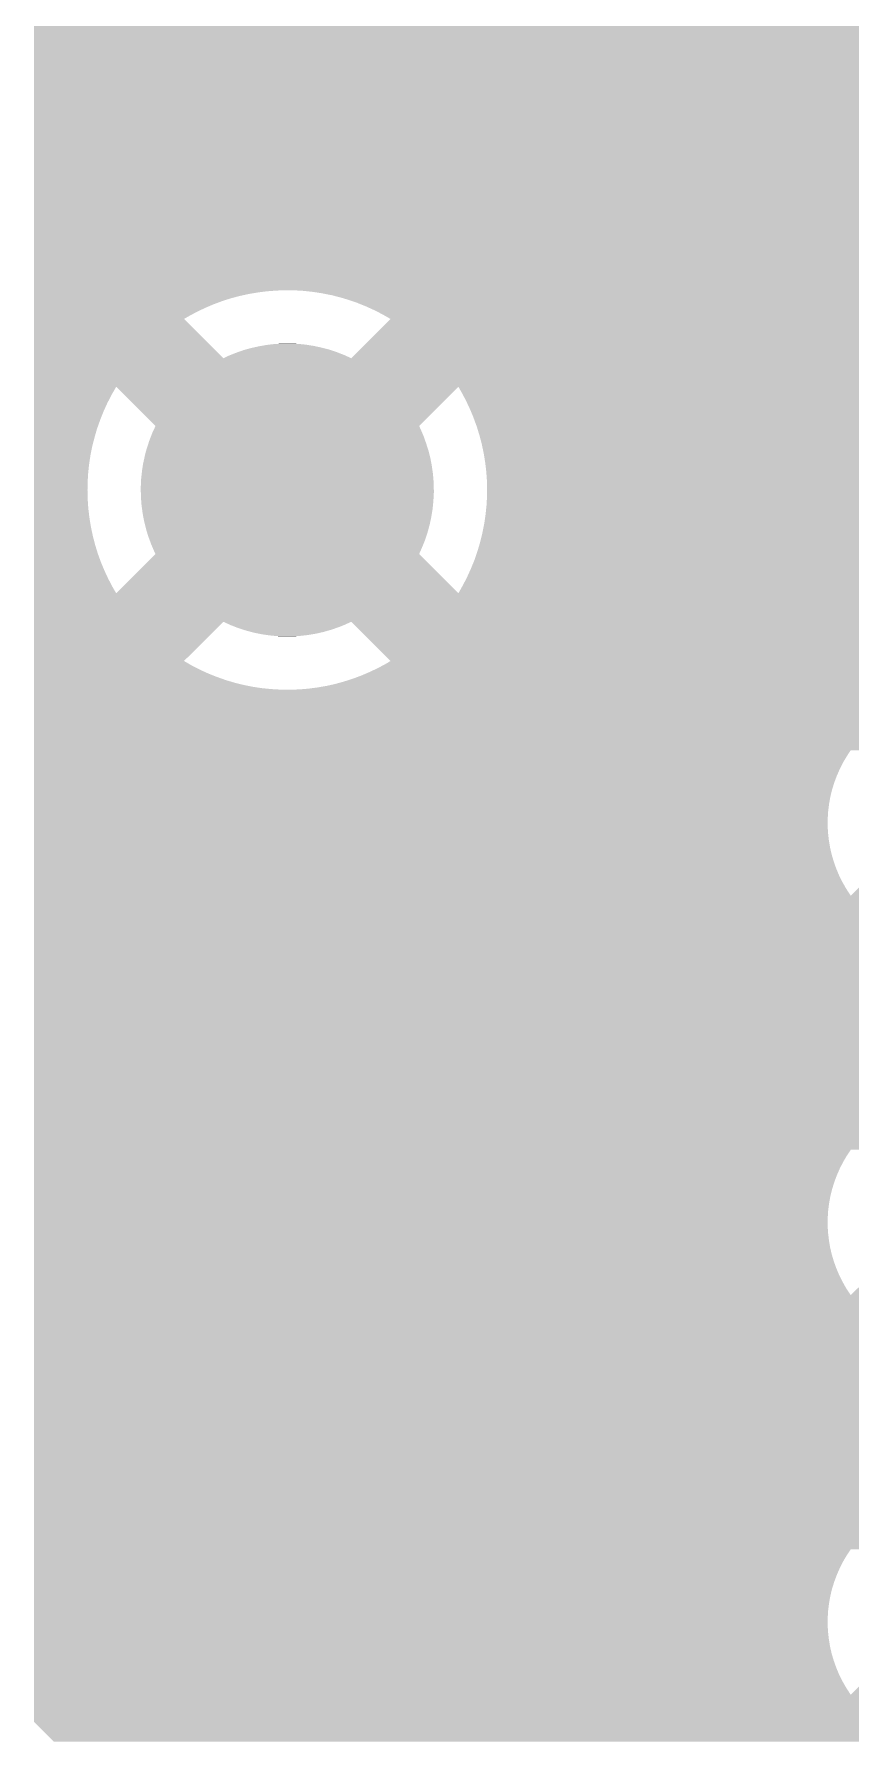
# Model space of a CAD drawing. Extents: x 295 to 953, y 10 to 290.
# Drawn here: x 840.89 to 849.84, y 135.11 to 153.83 of the extents above; entities that cross this region are included whole.
import ezdxf

# ---------------------------------------------------------------- set-up
doc = ezdxf.new("R2010")
doc.units = 0
doc.header["$LTSCALE"] = 5
doc.header["$MEASUREMENT"] = 0
doc.layers.add('PWR', color=7, linetype='CONTINUOUS')

msp = doc.modelspace()

# ---------------------------------------------------------------- linework, layer by layer
at = {"layer": 'PWR'}
for points in [[(840.887, 153.216), (840.887, 154.244), (862.053, 153.216), (862.053, 154.244)], [(840.887, 152.304), (840.887, 153.216), (862.053, 152.304), (862.053, 153.216)], [(840.887, 152.302), (840.887, 152.304), (854.53, 152.302), (854.624, 152.304)], [(840.887, 152.296), (840.887, 152.302), (854.436, 152.296), (854.53, 152.302)], [(840.887, 152.285), (840.887, 152.296), (854.343, 152.285), (854.436, 152.296)], [(840.887, 152.269), (840.887, 152.285), (854.25, 152.269), (854.343, 152.285)], [(840.887, 152.248), (840.887, 152.269), (854.158, 152.248), (854.25, 152.269)], [(840.887, 152.223), (840.887, 152.248), (854.067, 152.223), (854.158, 152.248)], [(840.887, 152.194), (840.887, 152.223), (853.978, 152.194), (854.067, 152.223)], [(840.887, 152.16), (840.887, 152.194), (853.89, 152.16), (853.978, 152.194)], [(840.887, 152.122), (840.887, 152.16), (853.804, 152.122), (853.89, 152.16)], [(840.887, 152.079), (840.887, 152.122), (853.719, 152.079), (853.804, 152.122)], [(840.887, 152.033), (840.887, 152.079), (853.638, 152.033), (853.719, 152.079)], [(840.887, 151.982), (840.887, 152.033), (853.558, 151.982), (853.638, 152.033)], [(840.887, 151.973), (840.887, 151.982), (853.545, 151.973), (853.558, 151.982)], [(840.887, 151.656), (840.887, 151.973), (853.861, 151.656), (853.545, 151.973)], [(840.887, 151.477), (840.887, 151.656), (862.053, 151.477), (862.053, 151.656)], [(840.887, 151.398), (840.887, 151.477), (852.998, 151.398), (853.049, 151.477)], [(840.887, 151.317), (840.887, 151.398), (852.95, 151.317), (852.998, 151.398)], [(840.887, 151.233), (840.887, 151.317), (852.907, 151.233), (852.95, 151.317)], [(840.887, 151.147), (840.887, 151.233), (852.868, 151.147), (852.907, 151.233)], [(840.887, 151.06), (840.887, 151.147), (852.834, 151.06), (852.868, 151.147)], [(840.887, 151.025), (840.887, 151.06), (852.822, 151.025), (852.834, 151.06)], [(840.887, 151.021), (840.887, 151.025), (843.537, 151.021), (843.638, 151.025)], [(840.887, 151.013), (840.887, 151.021), (843.436, 151.013), (843.537, 151.021)], [(840.887, 151), (840.887, 151.013), (843.335, 151), (843.436, 151.013)], [(840.887, 150.983), (840.887, 151), (843.236, 150.983), (843.335, 151)], [(840.887, 150.961), (840.887, 150.983), (843.137, 150.961), (843.236, 150.983)], [(840.887, 150.935), (840.887, 150.961), (843.039, 150.935), (843.137, 150.961)], [(843.739, 151.024), (843.638, 151.025), (852.821, 151.024), (852.822, 151.025)], [(843.84, 151.018), (843.739, 151.024), (852.819, 151.018), (852.821, 151.024)], [(843.941, 151.007), (843.84, 151.018), (852.816, 151.007), (852.819, 151.018)], [(844.041, 150.992), (843.941, 151.007), (852.811, 150.992), (852.816, 151.007)], [(844.14, 150.972), (844.041, 150.992), (852.804, 150.972), (852.811, 150.992)], [(844.147, 150.971), (844.14, 150.972), (852.803, 150.971), (852.804, 150.972)], [(844.238, 150.948), (844.147, 150.971), (852.797, 150.948), (852.803, 150.971)], [(844.335, 150.919), (844.238, 150.948), (852.789, 150.919), (852.797, 150.948)], [(840.887, 150.904), (840.887, 150.935), (842.943, 150.904), (843.039, 150.935)], [(840.887, 150.868), (840.887, 150.904), (842.848, 150.868), (842.943, 150.904)], [(840.887, 150.828), (840.887, 150.868), (842.755, 150.828), (842.848, 150.868)], [(840.887, 150.784), (840.887, 150.828), (842.664, 150.784), (842.755, 150.828)], [(840.887, 150.736), (840.887, 150.784), (842.575, 150.736), (842.664, 150.784)], [(844.431, 150.886), (844.335, 150.919), (852.779, 150.886), (852.789, 150.919)], [(844.445, 150.88), (844.431, 150.886), (852.778, 150.88), (852.779, 150.886)], [(844.524, 150.848), (844.445, 150.88), (852.77, 150.848), (852.778, 150.88)], [(844.617, 150.806), (844.524, 150.848), (852.761, 150.806), (852.77, 150.848)], [(844.652, 150.788), (844.617, 150.806), (852.756, 150.788), (852.761, 150.806)], [(844.707, 150.76), (844.652, 150.788), (852.751, 150.76), (852.756, 150.788)], [(844.794, 150.71), (844.707, 150.76), (852.742, 150.71), (852.751, 150.76)], [(840.887, 150.71), (840.887, 150.736), (842.53, 150.71), (842.575, 150.736)], [(840.887, 150.279), (840.887, 150.71), (842.961, 150.279), (842.53, 150.71)], [(844.593, 150.508), (844.687, 150.602), (852.72, 150.508), (852.728, 150.602)], [(844.687, 150.602), (844.78, 150.695), (852.728, 150.602), (852.74, 150.695)], [(844.78, 150.695), (844.794, 150.71), (852.74, 150.695), (852.742, 150.71)], [(843.204, 150.374), (843.266, 150.391), (844.122, 150.374), (844.057, 150.391)], [(843.266, 150.391), (843.288, 150.396), (844.057, 150.391), (844.038, 150.396)], [(843.288, 150.396), (843.351, 150.41), (844.038, 150.396), (843.972, 150.41)], [(843.351, 150.41), (843.374, 150.414), (843.972, 150.41), (843.954, 150.414)], [(843.374, 150.414), (843.436, 150.425), (843.954, 150.414), (843.886, 150.425)], [(843.436, 150.425), (843.46, 150.428), (843.886, 150.425), (843.868, 150.428)], [(843.46, 150.428), (843.522, 150.435), (843.868, 150.428), (843.798, 150.435)], [(843.522, 150.435), (843.55, 150.436), (843.798, 150.435), (843.782, 150.436)], [(843.55, 150.436), (843.609, 150.44), (843.782, 150.436), (843.707, 150.44)], [(843.609, 150.44), (843.695, 150.44), (843.707, 150.44), (843.695, 150.44)], [(844.396, 150.312), (844.49, 150.406), (852.72, 150.312), (852.717, 150.406)], [(844.49, 150.406), (844.593, 150.508), (852.717, 150.406), (852.72, 150.508)], [(840.887, 150.218), (840.887, 150.279), (852.727, 150.218), (852.722, 150.279)], [(840.887, 150.124), (840.887, 150.218), (852.738, 150.124), (852.727, 150.218)], [(842.961, 150.279), (843.02, 150.307), (844.364, 150.279), (844.303, 150.307)], [(843.02, 150.307), (843.041, 150.315), (844.303, 150.307), (844.285, 150.315)], [(843.041, 150.315), (843.101, 150.339), (844.285, 150.315), (844.223, 150.339)], [(843.101, 150.339), (843.122, 150.347), (844.223, 150.339), (844.204, 150.347)], [(843.122, 150.347), (843.183, 150.368), (844.204, 150.347), (844.141, 150.368)], [(843.183, 150.368), (843.204, 150.374), (844.141, 150.368), (844.122, 150.374)], [(844.364, 150.279), (844.396, 150.312), (852.722, 150.279), (852.72, 150.312)], [(840.887, 150.031), (840.887, 150.124), (852.755, 150.031), (852.738, 150.124)], [(840.887, 149.966), (840.887, 150.031), (852.769, 149.966), (852.755, 150.031)], [(840.887, 149.878), (840.887, 149.966), (841.736, 149.878), (841.787, 149.966)], [(840.887, 149.788), (840.887, 149.878), (841.69, 149.788), (841.736, 149.878)], [(842.217, 149.536), (841.787, 149.966), (845.108, 149.536), (845.538, 149.966)], [(845.553, 149.94), (845.538, 149.966), (852.776, 149.94), (852.769, 149.966)], [(845.576, 149.9), (845.553, 149.94), (852.787, 149.9), (852.776, 149.94)], [(845.603, 149.849), (845.576, 149.9), (852.801, 149.849), (852.787, 149.9)], [(845.623, 149.811), (845.603, 149.849), (852.814, 149.811), (852.801, 149.849)], [(840.887, 149.696), (840.887, 149.788), (841.648, 149.696), (841.69, 149.788)], [(840.887, 149.602), (840.887, 149.696), (841.611, 149.602), (841.648, 149.696)], [(845.647, 149.76), (845.623, 149.811), (852.831, 149.76), (852.814, 149.811)], [(845.666, 149.719), (845.647, 149.76), (852.847, 149.719), (852.831, 149.76)], [(845.686, 149.672), (845.666, 149.719), (852.865, 149.672), (852.847, 149.719)], [(845.705, 149.625), (845.686, 149.672), (852.886, 149.625), (852.865, 149.672)], [(840.887, 149.507), (840.887, 149.602), (841.577, 149.507), (841.611, 149.602)], [(840.887, 149.41), (840.887, 149.507), (841.549, 149.41), (841.577, 149.507)], [(842.17, 149.427), (842.181, 149.457), (845.156, 149.427), (845.143, 149.457)], [(842.181, 149.457), (842.204, 149.506), (845.143, 149.457), (845.122, 149.506)], [(842.204, 149.506), (842.217, 149.536), (845.122, 149.506), (845.108, 149.536)], [(845.719, 149.586), (845.705, 149.625), (852.904, 149.586), (852.886, 149.625)], [(845.74, 149.53), (845.719, 149.586), (852.932, 149.53), (852.904, 149.586)], [(845.748, 149.502), (845.74, 149.53), (852.946, 149.502), (852.932, 149.53)], [(845.769, 149.434), (845.748, 149.502), (852.986, 149.434), (852.946, 149.502)], [(840.887, 149.312), (840.887, 149.41), (841.524, 149.312), (841.549, 149.41)], [(840.887, 149.212), (840.887, 149.312), (841.504, 149.212), (841.524, 149.312)], [(842.1, 149.21), (842.114, 149.262), (845.224, 149.21), (845.211, 149.262)], [(842.114, 149.262), (842.123, 149.294), (845.211, 149.262), (845.201, 149.294)], [(842.123, 149.294), (842.14, 149.345), (845.201, 149.294), (845.185, 149.345)], [(842.14, 149.345), (842.15, 149.376), (845.185, 149.345), (845.174, 149.376)], [(842.15, 149.376), (842.17, 149.427), (845.174, 149.376), (845.156, 149.427)], [(845.773, 149.42), (845.769, 149.434), (852.993, 149.42), (852.986, 149.434)], [(845.795, 149.336), (845.773, 149.42), (853.048, 149.336), (852.993, 149.42)], [(845.795, 149.334), (845.795, 149.336), (853.049, 149.334), (853.048, 149.336)], [(845.816, 149.237), (845.795, 149.334), (862.053, 149.237), (862.053, 149.334)], [(840.887, 149.112), (840.887, 149.212), (841.489, 149.112), (841.504, 149.212)], [(840.887, 149.012), (840.887, 149.112), (841.479, 149.012), (841.489, 149.112)], [(842.069, 149.04), (842.077, 149.093), (845.255, 149.04), (845.248, 149.093)], [(842.077, 149.093), (842.082, 149.125), (845.248, 149.093), (845.242, 149.125)], [(842.082, 149.125), (842.094, 149.178), (845.242, 149.125), (845.232, 149.178)], [(842.094, 149.178), (842.1, 149.21), (845.232, 149.178), (845.224, 149.21)], [(845.829, 149.155), (845.816, 149.237), (862.053, 149.155), (862.053, 149.237)], [(845.832, 149.137), (845.829, 149.155), (853.843, 149.137), (853.861, 149.155)], [(845.844, 149.036), (845.832, 149.137), (853.742, 149.036), (853.843, 149.137)], [(840.887, 148.911), (840.887, 149.012), (841.473, 148.911), (841.479, 149.012)], [(840.887, 148.834), (840.887, 148.911), (841.472, 148.834), (841.473, 148.911)], [(842.056, 148.867), (842.059, 148.921), (845.268, 148.867), (845.267, 148.921)], [(842.059, 148.921), (842.06, 148.954), (845.267, 148.921), (845.264, 148.954)], [(842.06, 148.954), (842.066, 149.007), (845.264, 148.954), (845.26, 149.007)], [(842.066, 149.007), (842.069, 149.04), (845.26, 149.007), (845.255, 149.04)], [(845.851, 148.935), (845.844, 149.036), (853.641, 148.935), (853.742, 149.036)], [(845.853, 148.838), (845.851, 148.935), (853.544, 148.838), (853.641, 148.935)], [(840.887, 148.733), (840.887, 148.834), (841.474, 148.733), (841.472, 148.834)], [(840.887, 148.632), (840.887, 148.733), (841.481, 148.632), (841.474, 148.733)], [(842.056, 148.834), (842.056, 148.867), (845.269, 148.834), (845.268, 148.867)], [(842.057, 148.801), (842.056, 148.834), (845.269, 148.801), (845.269, 148.834)], [(842.058, 148.748), (842.057, 148.801), (845.266, 148.748), (845.269, 148.801)], [(842.061, 148.715), (842.058, 148.748), (845.264, 148.715), (845.266, 148.748)], [(842.065, 148.661), (842.061, 148.715), (845.259, 148.661), (845.264, 148.715)], [(845.848, 148.697), (845.851, 148.74), (853.789, 148.697), (853.705, 148.74)], [(845.851, 148.74), (845.852, 148.758), (853.705, 148.74), (853.674, 148.758)], [(845.852, 148.787), (845.853, 148.834), (853.623, 148.787), (853.551, 148.834)], [(845.852, 148.758), (845.852, 148.787), (853.674, 148.758), (853.623, 148.787)], [(845.853, 148.834), (845.853, 148.838), (853.551, 148.834), (853.544, 148.838)], [(840.887, 148.532), (840.887, 148.632), (841.493, 148.532), (841.481, 148.632)], [(840.887, 148.432), (840.887, 148.532), (841.509, 148.432), (841.493, 148.532)], [(842.07, 148.629), (842.065, 148.661), (845.256, 148.629), (845.259, 148.661)], [(842.077, 148.575), (842.07, 148.629), (845.247, 148.575), (845.256, 148.629)], [(842.083, 148.543), (842.077, 148.575), (845.242, 148.543), (845.247, 148.575)], [(842.093, 148.49), (842.083, 148.543), (845.231, 148.49), (845.242, 148.543)], [(845.828, 148.51), (845.829, 148.517), (854.514, 148.51), (854.42, 148.517)], [(845.829, 148.517), (845.831, 148.529), (854.42, 148.517), (854.326, 148.529)], [(845.831, 148.529), (845.834, 148.546), (854.326, 148.529), (854.234, 148.546)], [(845.834, 148.546), (845.835, 148.556), (854.234, 148.546), (854.19, 148.556)], [(845.835, 148.556), (845.836, 148.567), (854.19, 148.556), (854.142, 148.567)], [(845.836, 148.567), (845.839, 148.593), (854.142, 148.567), (854.051, 148.593)], [(845.839, 148.593), (845.842, 148.623), (854.051, 148.593), (853.962, 148.623)], [(845.842, 148.623), (845.846, 148.657), (853.962, 148.623), (853.878, 148.657)], [(845.846, 148.658), (845.848, 148.697), (853.874, 148.658), (853.789, 148.697)], [(845.846, 148.657), (845.846, 148.658), (853.878, 148.657), (853.874, 148.658)], [(840.887, 148.333), (840.887, 148.432), (841.53, 148.333), (841.509, 148.432)], [(840.887, 148.235), (840.887, 148.333), (841.555, 148.235), (841.53, 148.333)], [(842.101, 148.458), (842.093, 148.49), (845.224, 148.458), (845.231, 148.49)], [(842.114, 148.406), (842.101, 148.458), (845.21, 148.406), (845.224, 148.458)], [(842.123, 148.375), (842.114, 148.406), (845.202, 148.375), (845.21, 148.406)], [(842.139, 148.323), (842.123, 148.375), (845.185, 148.323), (845.202, 148.375)], [(845.776, 148.259), (845.8, 148.357), (862.053, 148.259), (862.053, 148.357)], [(845.8, 148.357), (845.82, 148.456), (862.053, 148.357), (862.053, 148.456)], [(845.82, 148.456), (845.828, 148.507), (862.053, 148.456), (862.053, 148.507)], [(845.828, 148.507), (845.828, 148.51), (854.608, 148.507), (854.514, 148.51)], [(840.887, 148.138), (840.887, 148.235), (841.585, 148.138), (841.555, 148.235)], [(840.887, 148.043), (840.887, 148.138), (841.619, 148.043), (841.585, 148.138)], [(842.151, 148.292), (842.139, 148.323), (845.175, 148.292), (845.185, 148.323)], [(842.169, 148.242), (842.151, 148.292), (845.155, 148.242), (845.175, 148.292)], [(842.182, 148.212), (842.169, 148.242), (845.143, 148.212), (845.155, 148.242)], [(842.203, 148.162), (842.182, 148.212), (845.121, 148.162), (845.143, 148.212)], [(842.217, 148.133), (842.203, 148.162), (845.108, 148.133), (845.121, 148.162)], [(845.714, 148.066), (845.747, 148.162), (862.053, 148.066), (862.053, 148.162)], [(845.747, 148.162), (845.776, 148.259), (862.053, 148.162), (862.053, 148.259)], [(840.887, 147.95), (840.887, 148.043), (841.658, 147.95), (841.619, 148.043)], [(841.787, 147.702), (842.217, 148.133), (845.538, 147.702), (845.108, 148.133)], [(845.634, 147.88), (845.676, 147.972), (862.053, 147.88), (862.053, 147.972)], [(845.676, 147.972), (845.714, 148.066), (862.053, 147.972), (862.053, 148.066)], [(840.887, 147.858), (840.887, 147.95), (841.701, 147.858), (841.658, 147.95)], [(840.887, 147.768), (840.887, 147.858), (841.748, 147.768), (841.701, 147.858)], [(840.887, 147.702), (840.887, 147.768), (841.787, 147.702), (841.748, 147.768)], [(845.538, 147.702), (845.588, 147.79), (862.053, 147.702), (862.053, 147.79)], [(845.588, 147.79), (845.634, 147.88), (862.053, 147.79), (862.053, 147.88)], [(840.887, 147.389), (840.887, 147.702), (862.053, 147.389), (862.053, 147.702)], [(840.887, 146.959), (840.887, 147.389), (842.53, 146.959), (842.961, 147.389)], [(843.021, 147.362), (842.961, 147.389), (844.304, 147.362), (844.364, 147.389)], [(844.794, 146.959), (844.364, 147.389), (862.053, 146.959), (862.053, 147.389)], [(843.04, 147.353), (843.021, 147.362), (844.284, 147.353), (844.304, 147.362)], [(843.102, 147.329), (843.04, 147.353), (844.224, 147.329), (844.284, 147.353)], [(843.12, 147.322), (843.102, 147.329), (844.203, 147.322), (844.224, 147.329)], [(843.184, 147.301), (843.12, 147.322), (844.142, 147.301), (844.203, 147.322)], [(843.203, 147.295), (843.184, 147.301), (844.12, 147.295), (844.142, 147.301)], [(843.268, 147.277), (843.203, 147.295), (844.059, 147.277), (844.12, 147.295)], [(843.286, 147.272), (843.268, 147.277), (844.036, 147.272), (844.059, 147.277)], [(843.353, 147.258), (843.286, 147.272), (843.974, 147.258), (844.036, 147.272)], [(843.371, 147.254), (843.353, 147.258), (843.951, 147.254), (843.974, 147.258)], [(843.439, 147.244), (843.371, 147.254), (843.889, 147.244), (843.951, 147.254)], [(843.457, 147.241), (843.439, 147.244), (843.864, 147.241), (843.889, 147.244)], [(843.526, 147.234), (843.457, 147.241), (843.803, 147.234), (843.864, 147.241)], [(843.543, 147.232), (843.526, 147.234), (843.775, 147.232), (843.803, 147.234)], [(843.618, 147.229), (843.543, 147.232), (843.716, 147.229), (843.775, 147.232)], [(843.629, 147.228), (843.618, 147.229), (843.629, 147.228), (843.716, 147.229)], [(840.887, 146.908), (840.887, 146.959), (842.618, 146.908), (842.53, 146.959)], [(840.887, 146.862), (840.887, 146.908), (842.708, 146.862), (842.618, 146.908)], [(840.887, 146.82), (840.887, 146.862), (842.8, 146.82), (842.708, 146.862)], [(844.476, 146.8), (844.569, 146.84), (862.053, 146.8), (862.053, 146.84)], [(844.569, 146.84), (844.661, 146.884), (862.053, 146.84), (862.053, 146.884)], [(844.661, 146.884), (844.75, 146.932), (862.053, 146.884), (862.053, 146.932)], [(844.75, 146.932), (844.794, 146.959), (862.053, 146.932), (862.053, 146.959)], [(840.887, 146.783), (840.887, 146.82), (842.894, 146.783), (842.8, 146.82)], [(840.887, 146.749), (840.887, 146.783), (842.99, 146.749), (842.894, 146.783)], [(840.887, 146.72), (840.887, 146.749), (843.087, 146.72), (842.99, 146.749)], [(840.887, 146.696), (840.887, 146.72), (843.185, 146.696), (843.087, 146.72)], [(840.887, 146.676), (840.887, 146.696), (843.284, 146.676), (843.185, 146.696)], [(840.887, 146.661), (840.887, 146.676), (843.384, 146.661), (843.284, 146.676)], [(840.887, 146.651), (840.887, 146.661), (843.485, 146.651), (843.384, 146.661)], [(840.887, 146.645), (840.887, 146.651), (843.586, 146.645), (843.485, 146.651)], [(840.887, 146.644), (840.887, 146.645), (843.687, 146.644), (843.586, 146.645)], [(840.887, 146.561), (840.887, 146.644), (862.053, 146.561), (862.053, 146.644)], [(843.687, 146.644), (843.788, 146.647), (862.053, 146.644), (862.053, 146.647)], [(843.788, 146.647), (843.889, 146.655), (862.053, 146.647), (862.053, 146.655)], [(843.889, 146.655), (843.989, 146.668), (862.053, 146.655), (862.053, 146.668)], [(843.989, 146.668), (844.089, 146.685), (862.053, 146.668), (862.053, 146.685)], [(844.089, 146.685), (844.188, 146.707), (862.053, 146.685), (862.053, 146.707)], [(844.188, 146.707), (844.285, 146.734), (862.053, 146.707), (862.053, 146.734)], [(844.285, 146.734), (844.382, 146.765), (862.053, 146.734), (862.053, 146.765)], [(844.382, 146.765), (844.476, 146.8), (862.053, 146.765), (862.053, 146.8)], [(840.887, 146.557), (840.887, 146.561), (850.853, 146.557), (850.933, 146.561)], [(840.887, 146.548), (840.887, 146.557), (850.773, 146.548), (850.853, 146.557)], [(840.887, 146.535), (840.887, 146.548), (850.694, 146.535), (850.773, 146.548)], [(840.887, 146.517), (840.887, 146.535), (850.616, 146.517), (850.694, 146.535)], [(840.887, 146.494), (840.887, 146.517), (850.539, 146.494), (850.616, 146.517)], [(840.887, 146.467), (840.887, 146.494), (850.463, 146.467), (850.539, 146.494)], [(840.887, 146.436), (840.887, 146.467), (850.389, 146.436), (850.463, 146.467)], [(840.887, 146.4), (840.887, 146.436), (850.317, 146.4), (850.389, 146.436)], [(840.887, 146.36), (840.887, 146.4), (850.247, 146.36), (850.317, 146.4)], [(840.887, 146.317), (840.887, 146.36), (850.18, 146.317), (850.247, 146.36)], [(840.887, 146.307), (840.887, 146.317), (850.167, 146.307), (850.18, 146.317)], [(840.887, 146.059), (840.887, 146.307), (850.415, 146.059), (850.167, 146.307)], [(840.887, 145.981), (840.887, 146.059), (862.053, 145.981), (862.053, 146.059)], [(840.887, 145.914), (840.887, 145.981), (849.796, 145.914), (849.84, 145.981)], [(840.887, 145.845), (840.887, 145.914), (849.755, 145.845), (849.796, 145.914)], [(840.887, 145.773), (840.887, 145.845), (849.719, 145.773), (849.755, 145.845)], [(840.887, 145.7), (840.887, 145.773), (849.687, 145.7), (849.719, 145.773)], [(840.887, 145.625), (840.887, 145.7), (849.659, 145.625), (849.687, 145.7)], [(840.887, 145.548), (840.887, 145.625), (849.635, 145.548), (849.659, 145.625)], [(840.887, 145.47), (840.887, 145.548), (849.616, 145.47), (849.635, 145.548)], [(840.887, 145.391), (840.887, 145.47), (849.602, 145.391), (849.616, 145.47)], [(840.887, 145.311), (840.887, 145.391), (849.592, 145.311), (849.602, 145.391)], [(840.887, 145.231), (840.887, 145.311), (849.587, 145.231), (849.592, 145.311)], [(840.887, 145.151), (840.887, 145.231), (849.586, 145.151), (849.587, 145.231)], [(840.887, 145.071), (840.887, 145.151), (849.591, 145.071), (849.586, 145.151)], [(840.887, 144.991), (840.887, 145.071), (849.6, 144.991), (849.591, 145.071)], [(840.887, 144.912), (840.887, 144.991), (849.613, 144.912), (849.6, 144.991)], [(840.887, 144.834), (840.887, 144.912), (849.631, 144.834), (849.613, 144.912)], [(840.887, 144.757), (840.887, 144.834), (849.654, 144.757), (849.631, 144.834)], [(840.887, 144.681), (840.887, 144.757), (849.681, 144.681), (849.654, 144.757)], [(840.887, 144.607), (840.887, 144.681), (849.712, 144.607), (849.681, 144.681)], [(840.887, 144.535), (840.887, 144.607), (849.748, 144.535), (849.712, 144.607)], [(849.84, 144.385), (850.089, 144.633), (852.089, 144.385), (851.841, 144.633)], [(840.887, 144.466), (840.887, 144.535), (849.787, 144.466), (849.748, 144.535)], [(840.887, 144.398), (840.887, 144.466), (849.831, 144.398), (849.787, 144.466)], [(840.887, 144.385), (840.887, 144.398), (849.84, 144.385), (849.831, 144.398)], [(840.887, 144.307), (840.887, 144.385), (862.053, 144.307), (862.053, 144.385)], [(840.887, 144.059), (840.887, 144.307), (850.167, 144.059), (850.415, 144.307)], [(840.887, 144.014), (840.887, 144.059), (850.234, 144.014), (850.167, 144.059)], [(840.887, 143.974), (840.887, 144.014), (850.303, 143.974), (850.234, 144.014)], [(840.887, 143.937), (840.887, 143.974), (850.374, 143.937), (850.303, 143.974)], [(840.887, 143.905), (840.887, 143.937), (850.448, 143.905), (850.374, 143.937)], [(840.887, 143.877), (840.887, 143.905), (850.523, 143.877), (850.448, 143.905)], [(840.887, 143.853), (840.887, 143.877), (850.6, 143.853), (850.523, 143.877)], [(840.887, 143.834), (840.887, 143.853), (850.678, 143.834), (850.6, 143.853)], [(840.887, 143.82), (840.887, 143.834), (850.757, 143.82), (850.678, 143.834)], [(840.887, 143.81), (840.887, 143.82), (850.836, 143.81), (850.757, 143.82)], [(840.887, 143.805), (840.887, 143.81), (850.917, 143.805), (850.836, 143.81)], [(840.887, 142.18), (840.887, 143.805), (862.053, 142.18), (862.053, 143.805)], [(840.887, 143.805), (840.887, 143.805), (850.997, 143.805), (850.917, 143.805)], [(840.887, 142.176), (840.887, 142.18), (850.853, 142.176), (850.933, 142.18)], [(840.887, 142.167), (840.887, 142.176), (850.773, 142.167), (850.853, 142.176)], [(840.887, 142.153), (840.887, 142.167), (850.694, 142.153), (850.773, 142.167)], [(840.887, 142.135), (840.887, 142.153), (850.616, 142.135), (850.694, 142.153)], [(840.887, 142.113), (840.887, 142.135), (850.539, 142.113), (850.616, 142.135)], [(840.887, 142.086), (840.887, 142.113), (850.463, 142.086), (850.539, 142.113)], [(840.887, 142.054), (840.887, 142.086), (850.389, 142.054), (850.463, 142.086)], [(840.887, 142.019), (840.887, 142.054), (850.317, 142.019), (850.389, 142.054)], [(840.887, 141.979), (840.887, 142.019), (850.247, 141.979), (850.317, 142.019)], [(840.887, 141.935), (840.887, 141.979), (850.18, 141.935), (850.247, 141.979)], [(840.887, 141.926), (840.887, 141.935), (850.167, 141.926), (850.18, 141.935)], [(840.887, 141.677), (840.887, 141.926), (850.415, 141.677), (850.167, 141.926)], [(840.887, 141.599), (840.887, 141.677), (862.053, 141.599), (862.053, 141.677)], [(840.887, 141.533), (840.887, 141.599), (849.796, 141.533), (849.84, 141.599)], [(840.887, 141.463), (840.887, 141.533), (849.755, 141.463), (849.796, 141.533)], [(840.887, 141.392), (840.887, 141.463), (849.719, 141.392), (849.755, 141.463)], [(840.887, 141.318), (840.887, 141.392), (849.687, 141.318), (849.719, 141.392)], [(840.887, 141.243), (840.887, 141.318), (849.659, 141.243), (849.687, 141.318)], [(840.887, 141.166), (840.887, 141.243), (849.635, 141.166), (849.659, 141.243)], [(840.887, 141.088), (840.887, 141.166), (849.616, 141.088), (849.635, 141.166)], [(840.887, 141.01), (840.887, 141.088), (849.602, 141.01), (849.616, 141.088)], [(840.887, 140.93), (840.887, 141.01), (849.592, 140.93), (849.602, 141.01)], [(840.887, 140.85), (840.887, 140.93), (849.587, 140.85), (849.592, 140.93)], [(840.887, 140.769), (840.887, 140.85), (849.586, 140.769), (849.587, 140.85)], [(840.887, 140.689), (840.887, 140.769), (849.591, 140.689), (849.586, 140.769)], [(840.887, 140.61), (840.887, 140.689), (849.6, 140.61), (849.591, 140.689)], [(840.887, 140.53), (840.887, 140.61), (849.613, 140.53), (849.6, 140.61)], [(840.887, 140.452), (840.887, 140.53), (849.631, 140.452), (849.613, 140.53)], [(840.887, 140.375), (840.887, 140.452), (849.654, 140.375), (849.631, 140.452)], [(840.887, 140.3), (840.887, 140.375), (849.681, 140.3), (849.654, 140.375)], [(840.887, 140.226), (840.887, 140.3), (849.712, 140.226), (849.681, 140.3)], [(840.887, 140.154), (840.887, 140.226), (849.748, 140.154), (849.712, 140.226)], [(840.887, 140.084), (840.887, 140.154), (849.787, 140.084), (849.748, 140.154)], [(840.887, 140.017), (840.887, 140.084), (849.831, 140.017), (849.787, 140.084)], [(849.84, 140.004), (850.089, 140.252), (852.089, 140.004), (851.841, 140.252)], [(840.887, 140.004), (840.887, 140.017), (849.84, 140.004), (849.831, 140.017)], [(840.887, 139.926), (840.887, 140.004), (862.053, 139.926), (862.053, 140.004)], [(840.887, 139.677), (840.887, 139.926), (850.167, 139.677), (850.415, 139.926)], [(840.887, 139.633), (840.887, 139.677), (850.234, 139.633), (850.167, 139.677)], [(840.887, 139.592), (840.887, 139.633), (850.303, 139.592), (850.234, 139.633)], [(840.887, 139.556), (840.887, 139.592), (850.374, 139.556), (850.303, 139.592)], [(840.887, 139.523), (840.887, 139.556), (850.448, 139.523), (850.374, 139.556)], [(840.887, 139.495), (840.887, 139.523), (850.523, 139.495), (850.448, 139.523)], [(840.887, 139.472), (840.887, 139.495), (850.6, 139.472), (850.523, 139.495)], [(840.887, 139.453), (840.887, 139.472), (850.678, 139.453), (850.6, 139.472)], [(840.887, 139.439), (840.887, 139.453), (850.757, 139.439), (850.678, 139.453)], [(840.887, 139.429), (840.887, 139.439), (850.836, 139.429), (850.757, 139.439)], [(840.887, 139.424), (840.887, 139.429), (850.917, 139.424), (850.836, 139.429)], [(840.887, 139.423), (840.887, 139.424), (850.997, 139.423), (850.917, 139.424)], [(840.887, 137.798), (840.887, 139.423), (862.053, 137.798), (862.053, 139.423)], [(840.887, 137.794), (840.887, 137.798), (850.853, 137.794), (850.933, 137.798)], [(840.887, 137.785), (840.887, 137.794), (850.773, 137.785), (850.853, 137.794)], [(840.887, 137.772), (840.887, 137.785), (850.694, 137.772), (850.773, 137.785)], [(840.887, 137.754), (840.887, 137.772), (850.616, 137.754), (850.694, 137.772)], [(840.887, 137.731), (840.887, 137.754), (850.539, 137.731), (850.616, 137.754)], [(840.887, 137.704), (840.887, 137.731), (850.463, 137.704), (850.539, 137.731)], [(840.887, 137.673), (840.887, 137.704), (850.389, 137.673), (850.463, 137.704)], [(840.887, 137.637), (840.887, 137.673), (850.317, 137.637), (850.389, 137.673)], [(840.887, 137.597), (840.887, 137.637), (850.247, 137.597), (850.317, 137.637)], [(840.887, 137.554), (840.887, 137.597), (850.18, 137.554), (850.247, 137.597)], [(840.887, 137.544), (840.887, 137.554), (850.167, 137.544), (850.18, 137.554)], [(840.887, 137.296), (840.887, 137.544), (850.415, 137.296), (850.167, 137.544)], [(840.887, 137.218), (840.887, 137.296), (862.053, 137.218), (862.053, 137.296)], [(840.887, 137.151), (840.887, 137.218), (849.796, 137.151), (849.84, 137.218)], [(840.887, 137.082), (840.887, 137.151), (849.755, 137.082), (849.796, 137.151)], [(840.887, 137.01), (840.887, 137.082), (849.719, 137.01), (849.755, 137.082)], [(840.887, 136.937), (840.887, 137.01), (849.687, 136.937), (849.719, 137.01)], [(840.887, 136.862), (840.887, 136.937), (849.659, 136.862), (849.687, 136.937)], [(840.887, 136.785), (840.887, 136.862), (849.635, 136.785), (849.659, 136.862)], [(840.887, 136.707), (840.887, 136.785), (849.616, 136.707), (849.635, 136.785)], [(840.887, 136.628), (840.887, 136.707), (849.602, 136.628), (849.616, 136.707)], [(840.887, 136.548), (840.887, 136.628), (849.592, 136.548), (849.602, 136.628)], [(840.887, 136.468), (840.887, 136.548), (849.587, 136.468), (849.592, 136.548)], [(840.887, 136.388), (840.887, 136.468), (849.586, 136.388), (849.587, 136.468)], [(840.887, 136.308), (840.887, 136.388), (849.591, 136.308), (849.586, 136.388)], [(840.887, 136.228), (840.887, 136.308), (849.6, 136.228), (849.591, 136.308)], [(840.887, 136.149), (840.887, 136.228), (849.613, 136.149), (849.6, 136.228)], [(840.887, 136.071), (840.887, 136.149), (849.631, 136.071), (849.613, 136.149)], [(840.887, 135.994), (840.887, 136.071), (849.654, 135.994), (849.631, 136.071)], [(840.887, 135.918), (840.887, 135.994), (849.681, 135.918), (849.654, 135.994)], [(840.887, 135.844), (840.887, 135.918), (849.712, 135.844), (849.681, 135.918)], [(840.887, 135.772), (840.887, 135.844), (849.748, 135.772), (849.712, 135.844)], [(849.84, 135.622), (850.089, 135.87), (852.089, 135.622), (851.841, 135.87)], [(840.887, 135.703), (840.887, 135.772), (849.787, 135.703), (849.748, 135.772)], [(840.887, 135.635), (840.887, 135.703), (849.831, 135.635), (849.787, 135.703)], [(840.887, 135.622), (840.887, 135.635), (849.84, 135.622), (849.831, 135.635)], [(840.887, 135.544), (840.887, 135.622), (862.053, 135.544), (862.053, 135.622)], [(840.887, 135.323), (840.887, 135.544), (850.194, 135.323), (850.415, 135.544)], [(840.887, 135.322), (840.887, 135.323), (850.194, 135.322), (850.194, 135.323)], [(840.914, 135.296), (840.887, 135.322), (850.167, 135.296), (850.194, 135.322)], [(840.959, 135.251), (840.914, 135.296), (850.234, 135.251), (850.167, 135.296)], [(840.999, 135.211), (840.959, 135.251), (850.303, 135.211), (850.234, 135.251)], [(841.036, 135.174), (840.999, 135.211), (850.374, 135.174), (850.303, 135.211)], [(841.068, 135.142), (841.036, 135.174), (850.448, 135.142), (850.374, 135.174)], [(841.096, 135.114), (841.068, 135.142), (850.523, 135.114), (850.448, 135.142)], [(841.103, 135.106), (841.096, 135.114), (850.548, 135.106), (850.523, 135.114)]]:
    msp.add_solid(points, dxfattribs=at)

doc.saveas('drawing.dxf')
